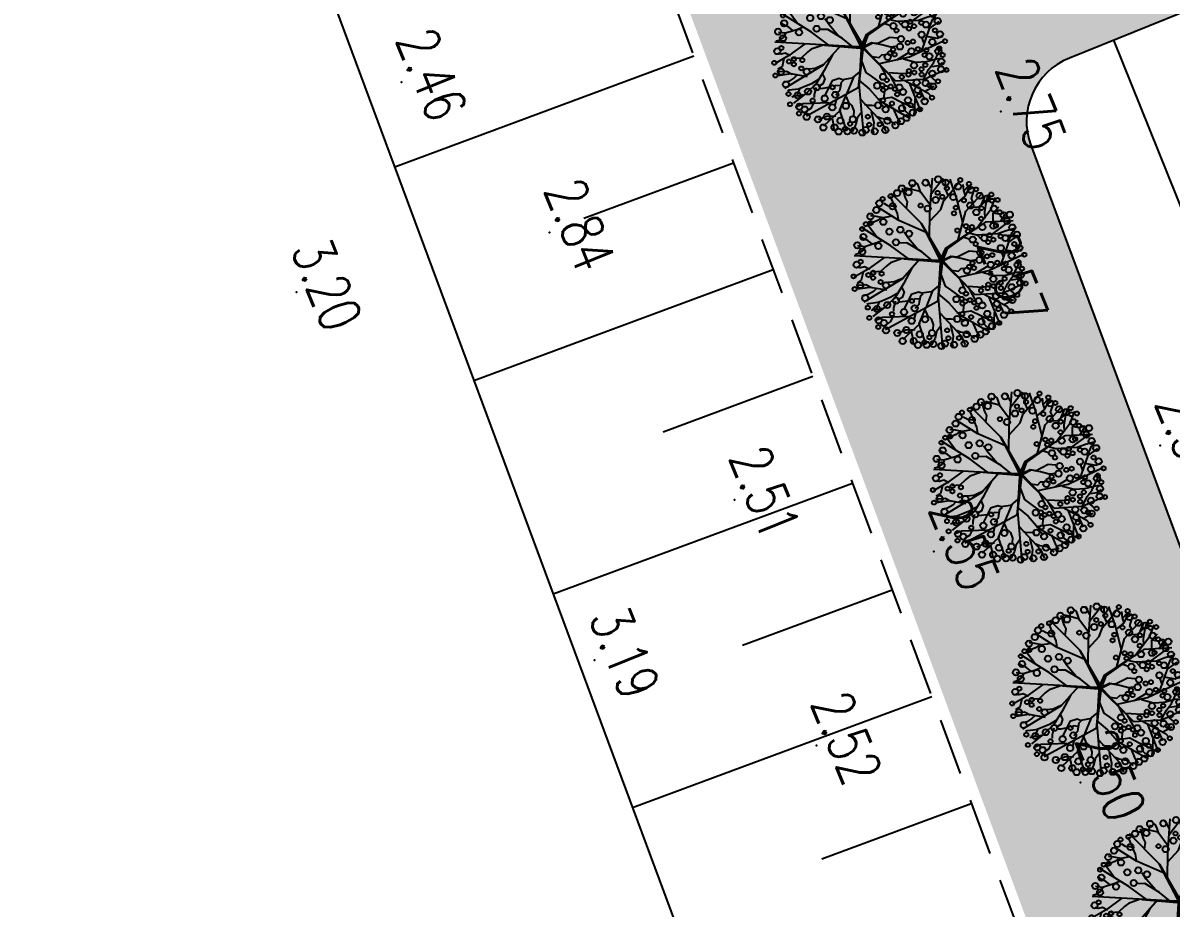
# Model space of a CAD drawing. Header units: millimetres. Extents: x 405522 to 410309, y 2303080 to 2310223.
# Drawn here: x 406900.7 to 406951.1, y 2306444.9 to 2306483.8 of the extents above; entities that cross this region are included whole.
import ezdxf
from ezdxf.enums import TextEntityAlignment as Align
from ezdxf.xclip import XClip

# ---------------------------------------------------------------- set-up
doc = ezdxf.new("R2010")
doc.units = ezdxf.units.MM
doc.header["$LTSCALE"] = 10
doc.header["$MEASUREMENT"] = 0
doc.header["$XCLIPFRAME"] = 0
doc.linetypes.add('HIDDEN', pattern=[0.375, 0.25, -0.125])
doc.layers.get('Defpoints').update_dxf_attribs({"linetype": 'CONTINUOUS'})
for name, color, linetype in [('caodo', 7, 'CONTINUOUS'), ('Cay', 86, 'CONTINUOUS'), ('CAYCO', 86, 'CONTINUOUS'), ('co', 84, 'CONTINUOUS'), ('DIM', 4, 'CONTINUOUS'), ('Line', 136, 'CONTINUOUS'), ('Main', 3, 'CONTINUOUS'), ('mois', 3, 'CONTINUOUS'), ('Other', 9, 'CONTINUOUS')]:
    doc.layers.add(name, color=color, linetype=linetype)
doc.styles.add('Dien', font='simplex.shx', dxfattribs={"width": 0.75})
doc.styles.add('txt', font='romans.shx', dxfattribs={"height": 0.2})
doc.dimstyles.new('D6.7', dxfattribs={"dimscale": 6.7, "dimtxt": 1.5, "dimasz": 2, "dimexe": 1.5, "dimexo": 0.5, "dimgap": 1, "dimtad": 1, "dimdec": 0, "dimdsep": 46, "dimtxsty": 'Dien', "dimcen": 1, "dimclrd": 256, "dimclre": 256, "dimclrt": 7, "dimaunit": 1, "dimadec": 3, "dimazin": 0, "dimtfac": 1, "dimtdec": 0, "dimtmove": 1, "dimatfit": 0, "dimfxl": 1, "dimtolj": 1, "dimtzin": 0, "dimlwe": -1, "dimarcsym": 0})
pattern_1 = [(21.91894370438083, (407717.7514153625, 2306586.616748105), (0.3920329744667653, 0.91995116522732), [0.1874999999999999, -1.226713563]), (336.9189437043809, (407717.7514153625, 2306586.616748105), (0.3920329745701908, 0.9199511654700196), [0.1874999999999999, -0.8124999999999997]), (66.91894370438082, (407717.7514153625, 2306586.616748105), (-0.9199511654700196, 0.3920329745701908), [0.1874999999999999, -0.8124999999999997])]

# ---------------------------------------------------------------- blocks, each defined once
blk = doc.blocks.new('*D26')
at = {"layer": 'Defpoints', "color": 0, "linetype": 'Continuous'}
for p in [(406742.6619138751, 2306987.542138263), (407088.9799926709, 2306054.36399705), (407050.0361064873, 2306039.911268014)]:
    blk.add_point(p, dxfattribs=at)
at = {"layer": 'DIM'}
for p, q in [((406739.5212196925, 2306986.376574), (406694.2959683287, 2306969.592725042)), ((407085.8392984883, 2306053.198432786), (407040.6140239395, 2306036.414575225))]:
    blk.add_line(p, q, dxfattribs=at)
at = {"layer": 'DIM', "linetype": 'Continuous', "lineweight": -2}
blk.add_line((406708.380307929, 2306960.526641102), (407045.3738494347, 2306052.474044744), dxfattribs=at)
at = {"layer": 'DIM', "linetype": 'Continuous'}
for points in [[(406710.4741040507, 2306961.303683944), (406706.2865118071, 2306959.74959826), (406703.7180508765, 2306973.089417832)], [(407047.4676455563, 2306053.251087586), (407043.2800533128, 2306051.697001902), (407050.0361064873, 2306039.911268014)]]:
    blk.add_solid(points, dxfattribs=at)
at = {"layer": 'DIM', "color": 7, "linetype": 'Continuous', "insert": (406887.8695083207, 2306510.579817844), "char_height": 10.05, "attachment_point": 5, "rotation": 290.3607342621674, "style": 'Dien'}
blk.add_mtext('\\A1;995', dxfattribs=at)
blk = doc.blocks.new('43')
at = {"layer": 'CAYCO', "color": 98}
for points in [[(1.160885003046133, 1.159845960559323), (0.7476918237516657, 3.26848663110286), (-0.3502576558385044, 5.712421581381932)], [(-0.05448034917935729, -0.04004506464116275), (2.399344519712031, 2.264940679538995), (2.316983023541979, 4.253332513850182), (1.639737725257874, 5.795530602568761)], [(0.04039989388547838, -0.01693045091815293), (-0.8572124504717067, 0.3669312722049654), (-2.639918230241165, 3.146160501986742), (-2.699185398290865, 5.039755364879966)], [(-1.870732724200934, 2.023429486667737), (-1.757097802357748, 2.458735290681943), (-1.806966004194692, 3.951654555974528), (-2.010433222865686, 4.529198053525761), (-2.161860955995508, 5.150774521986023)], [(-1.19613087864127, 4.664866386679932), (-1.859962431248277, 4.94212259654887), (-2.028938816394657, 5.120445805601776)], [(0.4152577759232372, 4.103467588080093), (-1.209192508365959, 4.699786217650399), (-1.678589670453221, 5.388814887963235)], [(-0.6724334561731666, 4.447537088533863), (-0.5196174655575305, 5.237299990141764), (-0.6950229774229228, 5.570834929356351)], [(2.299035311909392, 4.230775630800053), (1.650408451096155, 4.574447042774409), (1.186743053840473, 4.931823378428817), (0.3243099970277399, 5.380185560556129), (0.2882557513657957, 5.528180053224787)], [(0.8779816064052284, 2.849846046650782), (1.112463441560976, 3.690859459107742), (1.087528720963746, 4.437318940414116), (0.9072574934689328, 5.177291403990239), (0.879195949761197, 5.421299294801429)], [(1.437384042539634, 4.804750376613811), (1.381260629976168, 5.292767494684085), (1.183440912980586, 5.589486030628905)], [(2.10199721949175, 4.653107398422435), (2.4446417898871, 5.050137332407758)], [(3.171806268859655, 4.255265205865726), (2.813783090328798, 4.951933946227655)], [(-2.548378232866526, 3.645610468927771), (-3.243397076847032, 3.664423948852345), (-3.684648269787431, 4.058616686612368)], [(-3.273022195324302, 3.657206712290645), (-3.181801640777849, 4.055696781491861), (-3.231495926622301, 4.388502169633284)], [(-2.641337516251951, 4.156008847756311), (-3.164253150811419, 4.498950709123164)], [(-1.765264418907464, 3.522835770156235), (-2.578959053731523, 4.672894546063617), (-2.63021675136406, 4.754474138608202)], [(-0.1303663500584662, 4.338194663869217), (-0.6554501198697835, 4.138625136809424)], [(2.355659283464774, 2.856835127342492), (3.265791605226696, 4.48448015190661), (3.536420732969418, 4.713473778218031)], [(3.058951894403435, 3.94557166355662), (3.481697332113981, 4.142627346329391), (3.770739005412906, 4.244398513343185)], [(-2.914218632271513, 3.086150901159272), (-3.350604111212306, 3.073906113859266), (-4.074466448044404, 3.21111558820121), (-4.517280890606344, 3.354081862838939)], [(-3.681953839026392, 2.115226925350726), (-3.69324851850979, 2.676875511649996), (-4.133716685231775, 3.196681114612147), (-4.332319428445771, 3.367786785122007)], [(-2.170521068270318, 2.457131831673905), (-3.537530574249104, 3.530022224644199), (-4.317168510984629, 3.84220225433819)], [(0.9219843805767596, 2.373447459889576), (0.4287625681608915, 3.220551430946216)], [(2.557150486623868, 3.217174108838663), (4.460633671376854, 3.930459222057834)], [(3.485781259369105, 3.610577257350087), (4.830991777358577, 3.499317795038223)], [(3.654325251933187, 0.9864126958418638), (3.534867673646659, 1.992045428371057), (3.879075656295754, 2.640301157720387), (4.253691620309837, 3.421387657523155), (4.492255980730988, 3.730351347709075)], [(3.960741336573847, 2.69155233562924), (4.479573043761775, 2.880660562543198), (4.80701399827376, 3.211276264628395), (4.822217451874167, 3.277691164752468)], [(-1.364393639960326, 1.157624162035063), (-3.406477490905672, 1.754338946426287), (-4.583725118311122, 2.873458203161135)], [(-3.862224903190508, 2.855198720470071), (-4.39313307730481, 3.102126516401768)], [(-1.763979013543576, 2.507235570577905), (-1.466696923598647, 2.758781804004684)], [(-0.2260088345501572, 1.030320268357173), (-0.6537412998732179, 1.920203841058537), (-0.5998437448870391, 2.434877473395318)], [(0.0189416102366522, 0.04208512348122895), (-0.2894573170924559, 0.7192684607580304), (-0.1587337260134518, 1.360131846740842), (0.01407705433666706, 1.975423483876511), (-0.03356711007654667, 2.465359640540555)], [(1.814030002453364, 1.802627196535468), (1.896216380293481, 2.789911438943818), (1.847678057732992, 3.136331296293065)], [(2.300514322938398, -0.2840683485846967), (2.940974567085505, 0.436360718915239), (3.773607350653037, 1.140894874697551), (4.954357967013493, 3.12174921692349)], [(4.27471649099607, 2.046863719588146), (4.904837757814676, 2.294440060155466), (5.283536411006935, 2.543476168764755)], [(-4.505030509550124, 1.757931962609291), (-4.853322256822139, 1.641725653549656), (-5.282496821135283, 1.599881700472906)], [(-4.832340268534608, 1.648726220009848), (-5.191275026649237, 1.998372072353959)], [(-4.028807198628783, 1.197970385896042), (-4.468194476794451, 1.735550033394247), (-4.903016543481499, 1.974531041458249), (-5.071211140952073, 2.278466814430431)], [(-4.03589292592369, 2.279844909673557), (-4.288097327575088, 2.155692114727572), (-4.664450781419873, 2.283494364935905), (-5.003968365956098, 2.388915353920311)], [(-1.634842166560702, 1.535609393380582), (-1.462924434687011, 2.007385730044916)], [(1.952594236121513, 1.84528846736066), (2.839480579947121, 2.303218219196424)], [(4.859402716159821, 0.9350811154581606), (4.979466601624154, 1.215175857767463), (5.078679857775569, 1.70967932487838), (5.466152836685069, 2.180342064471915)], [(-2.626703578047454, 1.526482180459425), (-4.357790561160073, 1.120889838784933), (-5.663028248818591, 0.7024861739482731)], [(-2.769262657500803, -0.7561058525461704), (-3.576744011719711, 0.008677978767082095), (-4.196527541149408, 0.2339540638495237), (-4.880427021766081, 0.8512332008685917), (-5.454600192606449, 1.275753986323252)], [(0.6739000349771231, 0.6441547013819218), (0.75383913773112, 1.150275049265474), (0.5607788553461432, 1.354013879550621), (0.5534346741624177, 1.531346687814221)], [(0.8974602132802829, -0.1058573757763952), (1.768987538525835, 0.2176580464001745), (2.041554110590369, 0.5706558704841882), (2.564605112420395, 1.257983296643943)], [(1.282140382099897, 1.215501641156152), (1.913787070661783, 1.540333694545552)], [(3.628197276033461, 1.420628881081939), (3.104900712147355, 1.508090953575447)], [(3.631298903841525, -0.1972700408659875), (5.258848940371536, 1.254382008919492), (5.899921236559749, 1.510982476640493)], [(3.905430326121859, 1.165747617837042), (4.262168390792795, 1.467602698598057)], [(3.97784392349422, 0.07086336542852223), (4.057330971816555, 0.2688929005526006), (4.059239808935672, 0.5756399412639439), (4.08526417450048, 0.8882627075072378)], [(-4.463070539408363, -0.6522827155422419), (-4.679687755764462, -0.6315332774538547), (-5.739969108835794, 0.2309727391693741)], [(-4.556895917281508, 0.5537844460923225), (-4.927600629627705, 0.400762036209926), (-5.645035079447553, 0.3827594800386578)], [(-0.006316312705166638, 0.003837934695184231), (-2.644367439090274, -1.373949806438759), (-4.764857206027955, -3.396883882116526)], [(-0.006316312705166638, 0.003837934695184231), (2.833127376041375, -0.3407977672759444), (4.728799819131382, -3.996311329538003)], [(4.487133189220913, 0.5308332766871899), (5.264598262030631, 0.6888832366093993), (5.848327545681968, 0.6116016439627856), (5.989243625663221, 0.677286627702415)], [(-1.575078567489982, -0.8121827554423362), (-3.398406559834257, -0.7542652783449739), (-5.765420723473653, -0.5275325481779873)], [(-5.118817304493859, -0.6178450339939445), (-5.423062430578284, -0.786031101597473), (-5.608806919539347, -0.9253488900139928)], [(-3.866304788389243, -0.709446009946987), (-4.847218702314422, -1.408492048503831), (-5.113774240482599, -2.377235135762021)], [(-4.463070539408363, -0.6522827155422419), (-4.679687755764462, -0.6315332774538547)], [(-0.03571058122906834, -0.6516785977873951), (-0.6404377768049017, -1.37240967922844), (-1.288900788407773, -2.390176088782027), (-1.284234141930938, -2.998055863194168)], [(0.0113975468557328, -0.002600761130452156), (-0.4650603431509808, -6.08401388139464)], [(1.742068523773924, -0.2569009170401841), (2.152904605492949, -0.765830168267712), (2.241741636069492, -1.424853685544804), (2.155782769201323, -1.660741854226217), (2.313209882006049, -2.159757798071951), (3.340645574266091, -2.697593761375174)], [(2.08909610460978, -0.6700299258809537), (3.257166500203311, -1.177477065939456)], [(2.560928295250051, -0.2998472226317972), (6.079667463200167, -0.05199327389709651)], [(3.753808495122939, -1.106750901089981), (4.03859125287272, -0.8076609487179667), (4.442676842445508, -0.6836941023357213), (4.755534936673939, -0.7095704691018909)], [(4.60094202705659, -0.1939747966825962), (4.9468885747483, -0.4546068471390754), (5.38249226543121, -0.5679746232926846), (5.85415020189248, -0.8293368928134441)], [(-4.753584614838473, -1.344112574821338), (-5.101876524975523, -1.460318215424195), (-5.361291677458212, -1.554872512351722), (-5.45816081087105, -1.672538590384647)], [(-1.993443085579202, -1.031976619968191), (-2.867238810984418, -2.934588305419311), (-3.823559788055718, -4.372639388078824)], [(-0.1313929375028238, -1.517264884430915), (1.207632031757385, -2.745254986686632), (2.777481929282658, -5.475917437113822)], [(2.283430183306336, -1.362868257332593), (2.426847601309419, -1.532117324182764), (2.829660431481898, -1.612649526214227), (3.016074121464044, -1.643806143663824), (3.255314753623679, -1.891805361723527), (3.297675114590675, -1.855961593100801)], [(3.271083291852847, -1.185328580904752), (4.364299783017486, -1.674963131779805), (5.764418943785131, -1.233444553334266)], [(3.446182967512868, -1.207217530580238), (3.959104036795907, -1.005689795361832)], [(4.341205455595627, -1.580166160129011), (5.4466660983162, -2.817197965458035)], [(-4.920823510969058, -2.074678115313873), (-5.370849030092359, -1.902112007606775)], [(-3.687684339936823, -2.370018254499882), (-4.145702398149297, -2.293466212926432), (-4.427533156936988, -2.424836545716971), (-5.101701208157465, -2.620432458817959)], [(-0.1905830723699182, -2.322914462303743), (-1.118202777230181, -3.512717809528112), (-2.43345611600671, -5.540326088434085)], [(-0.808206677203998, -1.635723929619417), (-1.600872851675376, -2.287055640481412), (-2.033545178361237, -2.571585485246032)], [(0.4407311799004674, -2.054080777568743), (1.568226890871301, -2.688713624374941), (2.496338071650825, -3.277853364357725), (3.091362196952105, -3.916784211527556), (3.795330683933571, -4.87408530479297)], [(2.654984803404659, -1.629680540645495), (2.623091961140744, -1.918208991643041), (2.760638350155205, -2.063364365138113)], [(3.64973947359249, -1.905802524648607), (4.07149303983897, -2.0180023831781)], [(4.77495928038843, -1.938849106198177), (4.778261420782655, -2.596511758165434), (5.011353758396581, -3.166838018922135)], [(4.935943127027713, -2.2131863811519), (5.172945314203389, -2.155448185047135), (5.661370115820318, -2.099169758846983), (5.742252932512201, -2.173532114131376)], [(-2.92212041770108, -2.936046515358612), (-3.344084229902364, -3.00748896622099), (-3.714790344703943, -3.160511009395123), (-4.233622051891871, -3.349619236541912), (-4.545077929040417, -3.488206806126982)], [(-3.810876451432705, -3.152564221527427), (-3.871690262807533, -3.418223823187873), (-3.902878794004209, -3.676666855579242), (-4.059779951465316, -3.934379970654845)], [(-0.2011147970333695, -2.73418759345077), (0.07254511793144047, -3.563131744973361), (0.2820811355486512, -3.834505280712619), (0.6764400381362066, -4.275799449533224), (0.6984769129194319, -4.807799005648121)], [(1.155401638359763, -2.709665754577145), (1.410444684326649, -3.31112551339902), (1.449850175529718, -3.767243784852326)], [(1.82753287977539, -2.815445286687464), (2.149530655937269, -2.665351331466809), (2.50358974118717, -2.794042840600014), (2.695755698019639, -3.141297282418236)], [(2.201650461298414, -3.098800604930148), (2.479571207077242, -3.595494060311466), (2.727085210382938, -4.225017984164879), (2.828818819369189, -4.513789733406156), (2.89137119683437, -5.157017911784351), (2.949839646462351, -5.268196001881734)], [(2.770468852017075, -2.418298727599904), (2.816153112100437, -2.815545683261007), (2.833126294659451, -2.990075689507648)], [(3.838698638486676, -2.405546461930498), (3.874871479230933, -4.20434435387142), (4.063110925722867, -4.674288962734863)], [(-3.161467804107815, -3.37062307074666), (-3.126195345656015, -3.644230126868933), (-3.06929030851461, -4.006634012563154), (-3.168503563851118, -4.501137479906902), (-3.230100239394233, -4.892410614527762)], [(1.98226099065505, -3.862037955550477), (1.761893945047632, -5.020374320680276), (1.874860608717427, -5.896658653160557)], [(2.747762087499723, -3.27931350027211), (3.220201648306102, -3.415062537416816), (3.441999143455178, -3.423739543650299)], [(3.833556051249616, -3.485126893036067), (4.194706215057522, -3.679344711592421), (4.355689898715355, -3.953681318555027), (4.53187719755806, -4.161603693151847)], [(-3.055650429334491, -4.191444239811972), (-2.865041464334354, -4.458564278436825), (-2.712048917775974, -4.82891531731002), (-2.736027935286984, -5.116957149235532)], [(-1.733021820196882, -4.485327874077484), (-2.639940589317121, -5.124903634889051)], [(-1.479866851121187, -4.089753776555881), (-1.305242963833734, -4.548901946982369), (-1.080924952868372, -5.340854837559164), (-1.150514329550788, -5.828141370089725)], [(-0.2923763487488031, -4.014491117559373), (0.4822536809369922, -5.131273122271523), (1.020932269282639, -6.104691677726805)], [(1.837547388859093, -4.567148254951462), (2.050571959698573, -4.797452257014811), (2.262813342385925, -5.153368456056342), (2.356554412050173, -5.538154271198437)], [(2.770350369391963, -4.402611643308774), (3.2940476287622, -4.619940272299573), (3.380577785195783, -4.975126920966431)], [(3.245135129662231, -4.161522321170196), (3.331665286095813, -4.516708969837055), (3.299694968154654, -4.9007645661477)], [(-1.26997050549835, -4.822509003337473), (-1.486121900263242, -5.094656592933461), (-1.635810904786922, -5.381968571571633), (-1.799922976992093, -5.610082521568984)], [(-1.051299834041856, -5.333637600531802), (-0.7934480928815901, -5.490309099201113), (-0.5884174627717584, -5.816626801388338), (-0.537941551534459, -6.023818957619369)], [(0.5036317131016403, -5.017538046231493), (0.3091141369659454, -5.378482162719592), (0.3812224646098912, -5.674470480531454), (0.3059859110508114, -5.880933387670666)], [(0.6782554376404732, -5.476685549132526), (1.246781267924234, -5.620382042136043), (1.414977268665098, -5.924318180652335)], [(1.798366319620982, -4.921605353010818), (1.581433137180284, -5.319365506060421), (1.607931269565597, -5.814599191769958), (1.673610633006319, -5.955376447876915)]]:
    blk.add_lwpolyline(points, dxfattribs=at)
for points in [[(-2.608305806992576, -1.349720096448436), (-0.2450824787374586, -0.03956551826559007, 0.6397306744920996), (-0.2506863888120279, 0.03637737454846501, -0.02814866807049381), (-0.8719359856331721, 0.3102242460008711), (-2.096549907233566, 2.266709616640583)], [(-2.096549907233566, 2.266709616640583), (-0.8288466013036668, 0.3980304705910385), (-0.101318001979962, 0.1114200169686228, 1.16279032008003), (-0.08882375108078122, 0.1660030784551054), (-0.3077001394703984, 0.6409533640835434), (-0.241298608481884, 1.056556115159765)], [(-0.2264276624191552, 1.034372901776806), (-0.2700639264658093, 0.7288086412008852), (-0.0005383242387324572, 0.1677370690740645, 0.553589737595184), (0.09108058200217783, 0.1574530166108161), (1.955903258291073, 1.860962726874277), (0.1433253970462829, 0.09218468167819083, 0.6269387266753438), (0.1641315676970407, 0.02989211375825107), (2.606764882802963, -0.2957009566016495)], [(-0.190744477789849, -2.538846815470606), (-0.05126762774307281, -0.1469655202236027, 0.7825138911028889), (-0.1210250912699848, -0.1253053320106119), (-2.586922195507213, -1.331625839462504)], [(-0.1938193819951266, -2.621948557207361), (0.06718440586701035, -0.1567620649002492, -0.4633955931716063), (0.1556846898747608, -0.09654803853482008), (2.813290741061792, -0.3123806363437325)]]:
    blk.add_lwpolyline(points, format="xyb", dxfattribs=at)
for centre, radius in [((-0.7855348121374846, 5.431277593364939), 0.2154209902109817), ((-0.3002060856670141, 5.762411681003869), 0.1435183978680499), ((0.6618478149175644, 5.588409626157954), 0.1435183978680499), ((1.116197944735177, 5.479037944227457), 0.2154209902109817), ((1.655880038160831, 5.453736641677096), 0.2154209902109817), ((1.704661691328511, 5.816935466602445), 0.1435183978680499), ((-3.119730909820646, 4.811821119161323), 0.2154209902109817), ((-2.666304330574349, 4.614841285394505), 0.2154209902109817), ((-2.216261943336576, 4.975252036936581), 0.2154209902109817), ((-1.715895135654137, 5.276273531606421), 0.2154209902109817), ((-1.064975921763107, 5.080050329677761), 0.1435183978680499), ((-0.2566798296757042, 4.879450736101717), 0.2154209902109817), ((0.195620683953166, 5.351331149693578), 0.1435183978680499), ((0.3964474430540577, 5.289336060872301), 0.2154209902109817), ((0.7304562132339925, 4.654216744704172), 0.2154209902109817), ((1.939834240823984, 4.841370522743091), 0.2154209902109817), ((2.489495384739712, 5.216905987588689), 0.1435183978680499), ((2.835415854700841, 4.863137579523027), 0.2154209902109817), ((-4.157825957983732, 3.980346572119743), 0.1435183978680499), ((-3.301590623566881, 4.105274929432198), 0.1435183978680499), ((-3.073368091252632, 4.372375150443986), 0.2154209902109817), ((-1.616558434208855, 4.140023450367153), 0.1435183978680499), ((-1.484322243952192, 4.472900440683588), 0.2154209902109817), ((-0.7935741320252419, 4.139636516338214), 0.2154209902109817), ((0.211726154666394, 3.870769491186365), 0.1435183978680499), ((0.2996288109570742, 4.453701741760597), 0.1435183978680499), ((0.635965414927341, 4.33145142160356), 0.1435183978680499), ((1.337343313731253, 4.356362205697224), 0.1435183978680499), ((1.615628240164369, 4.085168729070574), 0.1435183978680499), ((1.985453556058928, 4.087402392411605), 0.1435183978680499), ((2.595840786816552, 4.356345161097124), 0.2154209902109817), ((2.742620704928413, 4.610496538691223), 0.1435183978680499), ((3.065381524153054, 3.790360510116443), 0.2154209902109817), ((3.456297127529979, 3.888749423436821), 0.1435183978680499), ((3.859614310786128, 4.266051015350968), 0.2154209902109817), ((-4.539705965667963, 3.555507411714643), 0.1435183978680499), ((-4.263390775769949, 3.222674606367946), 0.2154209902109817), ((-4.107479470665567, 3.586524775018916), 0.1435183978680499), ((-3.559045093366876, 3.716687661595643), 0.2154209902109817), ((-2.359691500430927, 3.650627347175032), 0.2154209902109817), ((-2.373910554219037, 3.829732090700418), 0.1435183978680499), ((-1.711603604489937, 3.376686154631898), 0.1435183978680499), ((-1.518863179488108, 2.995680351974443), 0.2154209902109817), ((-1.390965979080647, 3.6334645121824), 0.1435183978680499), ((-1.224707068991847, 3.265591811854392), 0.1435183978680499), ((-0.320076767122373, 3.537024033954367), 0.1435183978680499), ((-0.2404255935689434, 3.167280142195523), 0.1435183978680499), ((0.350988854886964, 3.415387268876657), 0.2154209902109817), ((1.345149194588885, 3.576909458031878), 0.2154209902109817), ((1.720049400697462, 3.214994829846546), 0.1435183978680499), ((1.841220695292577, 3.57860979042016), 0.1435183978680499), ((1.981698321178555, 3.171263948781416), 0.1435183978680499), ((2.532017676159739, 3.738435222301632), 0.2154209902109817), ((3.762439372949302, 3.100096047157422), 0.2154209902109817), ((4.108807613374665, 3.288760404102504), 0.1435183978680499), ((4.630826293490827, 3.419197825249285), 0.2154209902109817), ((-4.469154471764341, 2.742652754765004), 0.2154209902109817), ((-3.605126103619114, 2.849118906771764), 0.1435183978680499), ((-3.330151178990491, 2.482767981709912), 0.2154209902109817), ((-2.876902245217934, 2.81203870754689), 0.1435183978680499), ((-2.282239514868706, 2.881481369724497), 0.2154209902109817), ((-1.430917921359651, 2.193141846684739), 0.2154209902109817), ((-1.115729623939842, 2.39881726144813), 0.1435183978680499), ((-0.5152501238044351, 2.702811968047172), 0.2154209902109817), ((0.008046439499594271, 2.615349895786494), 0.2154209902109817), ((2.130742243723944, 2.704771939665079), 0.1435183978680499), ((2.863248587120324, 2.522791531635448), 0.2154209902109817), ((3.176121938973665, 2.77231540507637), 0.2154209902109817), ((3.338543380377814, 2.360927030676976), 0.1435183978680499), ((4.308249669149518, 2.682145116617903), 0.2154209902109817), ((5.488862958154641, 2.195179273607209), 0.2154209902109817), ((-4.170309395296499, 1.636694764718413), 0.1435183978680499), ((-3.805802300805226, 2.080294208833948), 0.2154209902109817), ((-2.376284650992602, 1.744246534537524), 0.1435183978680499), ((-2.309103599982336, 2.159136132802814), 0.1435183978680499), ((-2.018575418042019, 1.870195804862306), 0.1435183978680499), ((0.2070212644757703, 2.140760384267196), 0.1435183978680499), ((0.4614391876384616, 1.905287334462628), 0.1435183978680499), ((0.5567624650429934, 2.244750322308391), 0.1435183978680499), ((0.7208312575239688, 1.750087102875113), 0.2154209902109817), ((2.095873626647517, 1.404407428577542), 0.2154209902109817), ((2.334906992036849, 1.656998559134081), 0.1435183978680499), ((2.78198885335587, 1.919057854451239), 0.1435183978680499), ((2.86749182920903, 1.595834208652377), 0.1435183978680499), ((2.964443071978167, 2.218741905409843), 0.1435183978680499), ((3.968220316572115, 1.978333939798176), 0.1435183978680499), ((4.360976335476153, 1.526335164438933), 0.2154209902109817), ((5.155945313395932, 1.64835461624898), 0.2154209902109817), ((-5.145905195968226, 1.2522767346818), 0.2154209902109817), ((-4.413072615396231, 0.8934411269146949), 0.2154209902109817), ((-3.676372776390053, 1.060337853617966), 0.1435183978680499), ((-3.285936471656896, 0.9257439812645316), 0.1435183978680499), ((-2.086692742072046, 1.14133110572584), 0.1435183978680499), ((2.701554644037969, 0.9787703247275203), 0.2154209902109817), ((2.679989965632558, 1.335208253702149), 0.1435183978680499), ((3.013451062492095, 1.388404911849648), 0.1435183978680499), ((3.735628589522094, 1.360152705805376), 0.1435183978680499), ((4.080790236126631, 0.9986535357311368), 0.2154209902109817), ((5.407483493094333, 1.103836775524542), 0.1435183978680499), ((-5.43852335982956, 0.3928507927339524), 0.2154209902109817), ((-5.030988679267466, 0.4597549894824624), 0.1435183978680499), ((2.328306436538696e-10, -1.396983861923218e-09), 0.06378724803568858), ((5.408898553345352, 0.3639990093652159), 0.1435183978680499), ((-5.455692790681496, -1.008488765684888), 0.2154209902109817), ((-3.655323719023727, -0.8923054109327495), 0.2154209902109817), ((5.020922651980072, -0.7631477697286755), 0.2154209902109817), ((5.800340511952527, -0.702373712323606), 0.2154209902109817), ((5.093315851176158, -1.626933357445523), 0.2154209902109817), ((5.322409680578858, -0.958771318430081), 0.1435183978680499), ((5.84441281738691, -1.766372447134927), 0.2154209902109817), ((-4.804152429336682, -2.211092315847054), 0.2154209902109817), ((-1.931581329554319, -2.227770771598443), 0.2154209902109817), ((4.152038042317145, -2.178666812367737), 0.2154209902109817), ((4.78332890290767, -2.562239895574749), 0.2154209902109817), ((5.555369233246893, -2.051735877292231), 0.2154209902109817), ((-4.771571184275672, -3.002402859041467), 0.2154209902109817), ((3.523625179193914, -2.690004726639017), 0.2154209902109817), ((4.97322042286396, -3.192638814682141), 0.2154209902109817), ((-2.100619621342048, -3.594458483159542), 0.2154209902109817), ((3.017899306025356, -3.852120399242267), 0.2154209902109817), ((-3.623498589266092, -4.483368769055232), 0.2154209902109817), ((-2.723894918337464, -4.88923810957931), 0.1435183978680499), ((0.8236577999778092, -4.198728268500417), 0.1435183978680499), ((1.394582812907174, -4.279969063354656), 0.1435183978680499), ((3.266842091456056, -4.579611895605922), 0.2154209902109817), ((-1.765517340158112, -5.411520462017506), 0.2154209902109817), ((-0.0521181826479733, -5.637212567729875), 0.1435183978680499)]:
    blk.add_circle(centre, radius, dxfattribs=at)
at = {"layer": 'CAYCO', "color": 50}
for centre, radius in [((3.618445214349777, 4.777280911803246), 0.1435183978680499), ((4.413745150901377, 3.92456643935293), 0.1435183978680499), ((-4.919533894397318, 2.493080165004358), 0.1435183978680499), ((4.990411475184374, 2.973754997830838), 0.2154209902109817), ((5.212524232687429, 2.593576147453859), 0.2154209902109817), ((-5.313788982457481, 2.014178956625983), 0.1435183978680499), ((-4.895375498686917, 2.137274113949388), 0.2154209902109817), ((5.805500391870737, 1.484178739832714), 0.2154209902109817), ((-5.600480577675626, 1.408341964008287), 0.1435183978680499), ((5.876968637341633, 0.7492746263742447), 0.2154209902109817), ((-5.669895454426296, -0.1292354559991509), 0.2154209902109817), ((-4.446638285997324, 0.1325041691306978), 0.1435183978680499), ((4.853788178763352, 0.2848400550428778), 0.1435183978680499), ((5.780091011198238, 0.1166567550972104), 0.2154209902109817), ((5.94754255854059, -0.1291450974531472), 0.2154209902109817), ((-4.730827149003744, -0.1836101512890309), 0.1435183978680499), ((-4.241322948480956, -0.3364131336566061), 0.2154209902109817), ((-3.872190736699849, -1.386578856734559), 0.1435183978680499), ((4.064986942568794, -1.232612006599084), 0.2154209902109817), ((5.654503542580642, -1.307647966081277), 0.1435183978680499), ((5.839747447520494, -1.158492361893877), 0.2154209902109817), ((-5.443651835434139, -1.940539841307327), 0.2154209902109817), ((2.761298931902274, -2.126359249697998), 0.1435183978680499), ((3.279162085615098, -1.949957637581974), 0.2154209902109817), ((-5.087018150836229, -2.670410893158987), 0.2154209902109817), ((-3.847984186024405, -3.339483506511897), 0.2154209902109817), ((-2.214173613348976, -2.833982998272404), 0.2154209902109817), ((-1.345949350856245, -3.159835371654481), 0.2154209902109817), ((2.725976281799376, -3.242572455201298), 0.2154209902109817), ((5.542951443465427, -2.821013490203768), 0.2154209902109817), ((-4.565371811855584, -3.469714856008068), 0.1435183978680499), ((-4.388994027744047, -4.02352352743037), 0.1435183978680499), ((-2.787594134919345, -4.012589633697644), 0.2154209902109817), ((1.631938175763935, -3.90317042847164), 0.2154209902109817), ((3.650980841484852, -3.535462389932945), 0.1435183978680499), ((4.262857617810369, -4.102985494071618), 0.2154209902109817), ((4.776142966700718, -3.977939517702907), 0.2154209902109817), ((-4.090276653296314, -4.25829839380458), 0.2154209902109817), ((-3.181753851473331, -4.896753738401458), 0.2154209902109817), ((-1.11705560493283, -4.393754363525659), 0.2154209902109817), ((0.7357551426393911, -4.781660519307479), 0.1435183978680499), ((1.096843184437603, -4.795786433620378), 0.1435183978680499), ((4.06359699787572, -4.473865040577948), 0.2154209902109817), ((4.532413883018307, -4.508837166940793), 0.1435183978680499), ((-2.656042813905515, -5.225113859632984), 0.1435183978680499), ((-2.318060834426433, -5.48625743878074), 0.1435183978680499), ((-0.7354013933800161, -5.518809525063261), 0.2154209902109817), ((0.8961442997679114, -5.12543921591714), 0.1435183978680499), ((1.591958601260558, -5.694750381400809), 0.2154209902109817), ((2.493015998741612, -5.377147890627384), 0.2154209902109817), ((3.163091036491096, -5.210458208341151), 0.1435183978680499), ((3.877539615612477, -5.114014938939363), 0.1435183978680499), ((-1.193683731253259, -5.845402702922001), 0.2154209902109817), ((0.162636244436726, -5.924728020094335), 0.2154209902109817), ((0.9712448708014563, -6.152497760718688), 0.1435183978680499), ((1.850194732192904, -6.093588010640815), 0.1435183978680499)]:
    blk.add_circle(centre, radius, dxfattribs=at)
blk = doc.blocks.new('20')
at = {"layer": 'caodo', "color": 8, "linetype": 'Continuous'}
for p in [(-690.2299999999814, -827.3300000000745, 0.1400000000000001), (-663.929999999993, -828.6199999996461, 0.4300000000000002), (-683.7299999999814, -833.929999999702, 0.52), (-694.8299999999581, -836.5499999998137, 0.8800000000000003), (-664.7299999999814, -836.2900000000373, 0.25), (-656.929999999993, -843.2799999997951, 0.2400000000000002), (-675.609999999986, -845.6699999999255, 0.1900000000000004), (-666.859999999986, -847.9399999999441, 0.2300000000000004), (-681.7599999999511, -852.6999999997206, 0.8700000000000001), (-672.0199999999604, -856.4499999997206, 0.2000000000000002), (-660.429999999993, -858.0800000000745, 0.1800000000000002)]:
    blk.add_point(p, dxfattribs=at)
at = {"layer": 'caodo', "color": 8, "linetype": 'Continuous', "style": 'txt', "width": 0.75}
for s, p in [('2.46', (-689.7299999999814, -827.3300000000745, 0.1400000000000001)), ('2.75', (-663.429999999993, -828.6199999996461, 0.4300000000000002)), ('2.84', (-683.2299999999814, -833.929999999702, 0.52)), ('2.57', (-664.2299999999814, -836.2900000000373, 0.25)), ('3.20', (-694.3299999999581, -836.5499999998137, 0.8800000000000003)), ('2.56', (-656.429999999993, -843.2799999997951, 0.2400000000000002)), ('2.51', (-675.109999999986, -845.6699999999255, 0.1900000000000004)), ('2.55', (-666.359999999986, -847.9399999999441, 0.2300000000000004)), ('3.19', (-681.2599999999511, -852.6999999997206, 0.8700000000000001)), ('2.52', (-671.5199999999604, -856.4499999997206, 0.2000000000000002)), ('2.50', (-659.929999999993, -858.0800000000745, 0.1800000000000002))]:
    blk.add_text(s, height=1.8, rotation=292, dxfattribs=at).set_placement(p, align=Align.CENTER)

msp = doc.modelspace()

# ---------------------------------------------------------------- hatches: boundary and pattern name
at = {"layer": 'co', "linetype": 'Continuous'}
h = msp.add_hatch(dxfattribs=at)
h.set_pattern_fill('GRASS', color=86, scale=0.9999999999999998, angle=-9.651807925231505e-08, style=0)
h.set_pattern_definition(pattern_1)
h.paths.add_polyline_path([(406917.6333430362, 2306688.493953463), (406912.0339250224, 2306702.409646687), (406906.4676477322, 2306700.169879482), (406912.0670657465, 2306686.254186257)])
h.paths.add_polyline_path([(406935.6886664242, 2306643.622800658), (406930.0892484099, 2306657.538493881), (406924.5229711197, 2306655.298726676), (406930.1223891344, 2306641.383033452)])
h.paths.add_polyline_path([(406944.6790632181, 2306621.279835114), (406939.0796452038, 2306635.195528339), (406933.5133679141, 2306632.955761132), (406939.1127859279, 2306619.040067908)])
h.paths.add_polyline_path([(406962.7837190204, 2306576.286081218), (406957.1843010065, 2306590.201774443), (406951.6180237163, 2306587.962007237), (406957.2174417306, 2306574.046314013)])
h.paths.add_polyline_path([(406972.2063333485, 2306552.868967148), (406966.6069153342, 2306566.784660372), (406961.0406380449, 2306564.544893166), (406966.6400560582, 2306550.629199943)])
h.paths.add_polyline_path([(406980.1553520378, 2306525.077488695), (406981.6484616179, 2306521.366807547, 0.4142135622324934), (406983.5999727407, 2306520.535180026), (406984.9915420375, 2306521.095121816), (406974.4461005539, 2306547.302689859), (406968.8798232637, 2306545.062922654), (406970.1862250249, 2306541.816248429, -0.4142135623716824), (406966.8597149415, 2306534.010203934), (406949.6131087518, 2306527.070488045), (406952.8795044836, 2306518.952829954, 0.4142135623209342), (406954.8310156073, 2306518.121202433), (406976.25232979, 2306526.740743738, -0.4142135623630764)])
h.paths.add_polyline_path([(406996.6568671232, 2306492.104415131), (406986.11142564, 2306518.311983171), (406984.719856345, 2306517.75204138, 0.414213562400875), (406983.8882288238, 2306515.800530257), (406985.3813384035, 2306512.089849109, -0.4142135623711284), (406983.7180833616, 2306508.186826861), (406962.2967691803, 2306499.567285558, 0.4142135623978551), (406961.4651416586, 2306497.615774434), (406964.7315373909, 2306489.498116342), (406981.9781435788, 2306496.437832232, -0.4142135623648241), (406989.784188074, 2306493.111322146), (406991.0905898339, 2306489.864647925)])
h.paths.add_polyline_path([(407008.4344387566, 2306462.834752931), (406998.8966343286, 2306486.538137841), (406993.3303570393, 2306484.298370636), (407002.8681614673, 2306460.594985726)])
h.paths.add_polyline_path([(407042.0124111943, 2306379.386658439), (407032.3252889439, 2306403.461128522), (407026.7590116551, 2306401.221361316), (407036.4461339046, 2306377.146891235)])
h = msp.add_hatch(dxfattribs=at)
h.set_pattern_fill('GRASS', color=86, scale=0.9999999999999998, angle=-9.651807925231505e-08, style=0)
h.set_pattern_definition(pattern_1)
edge = h.paths.add_edge_path()
edge.add_line((406918.7002525324, 2306514.631725478), (406946.8299701062, 2306525.950604445))
edge.add_line((406946.8299701055, 2306525.950604445), (406950.0963658388, 2306517.832946353))
edge.add_arc((406948.7047965167, 2306517.27300455), 1.50000000015283, -68.0810561924614, 21.918943811664008, ccw=False)
edge.add_line((406949.2647383185, 2306515.881435229), (406940.0713570378, 2306512.182188348))
edge.add_arc((406943.8042338234, 2306502.905229909), 9.999816346735058, 111.918943800293, 291.9189438030776)
edge.add_line((406947.5371106099, 2306493.628271471), (406956.7304918907, 2306497.327518352))
edge.add_arc((406957.2904336922, 2306495.93594903), 1.499999999612186, 21.91894379931267, 111.9189438079905, ccw=False)
edge.add_line((406958.6820030142, 2306496.495890831), (406961.948398746, 2306488.378232739))
edge.add_line((406961.948398746, 2306488.378232739), (406932.7966152067, 2306476.648093302))
edge.add_line((406932.7966152066, 2306476.648093302), (406918.7002525319, 2306514.631725478))
h = msp.add_hatch(dxfattribs=at)
h.set_pattern_fill('GRASS', color=86, scale=0.9999999999999998, angle=-9.651807925231505e-08, style=0)
h.set_pattern_definition(pattern_1)
h.paths.add_polyline_path([(407003.4924649349, 2306312.254961908, 0.4062703190747569), (407005.1851432868, 2306316.081889445), (407000.1163156484, 2306329.740198972, -0.4062703190859217), (407001.8089940003, 2306333.567126509), (407038.3621885417, 2306348.275457074, 0.4142135623698211), (407046.6784637523, 2306367.790568311), (407044.2521784002, 2306373.82038115), (407038.6859011105, 2306371.580613945), (407039.9923028596, 2306368.33393975, -0.4142135623744252), (407036.6657927757, 2306360.527895256), (406997.7837111288, 2306344.88246352, -0.4222016726478626), (406993.851265572, 2306346.621813273), (406944.9490692042, 2306478.392191385, -0.4062703191085172), (406946.6417475556, 2306482.219118923), (406932.7966152061, 2306476.648093302), (406991.6184742483, 2306318.148492423), (406994.4851070535, 2306319.301972534), (406998.180722943, 2306310.117615007), (406998.3662655195, 2306310.192273914)])

# ---------------------------------------------------------------- linework, layer by layer
at = {"layer": 'Line', "color": 7, "linetype": 'Continuous'}
msp.add_line((406948.5804798407, 2306482.999228997), (406952.1266488064, 2306474.186277485), dxfattribs=at)
at = {"layer": 'Main', "flags": 128}
msp.add_lwpolyline([(407018.9095155683, 2306710.71348082), (406883.7996670509, 2307046.488947077, 0.4142134283507026), (406868.1875831434, 2307053.141969269), (406735.6302461895, 2306999.803414636, 0.406270451883547), (406728.859527707, 2306984.495702445), (406983.0224955804, 2306299.635862547)], format="xyb", dxfattribs=at)
at = {"layer": 'mois', "color": 6, "linetype": 'HIDDEN'}
msp.add_lwpolyline([(406742.662, 2306987.542), (407088.98, 2306054.364), (408088.11, 2306456.461), (407716.705, 2307379.478)], close=True, dxfattribs=at)
at = {"layer": 'Other', "color": 152, "linetype": 'Continuous'}
for p, q in [((406981.9781435788, 2306496.437832231), (406946.6417475556, 2306482.219118922)), ((406944.9490692042, 2306478.392191385), (406993.851265572, 2306346.621813273))]:
    msp.add_line(p, q, dxfattribs=at)
at = {"layer": 'Other', "color": 8, "flags": 128}
for points in [[(406917.0359337961, 2306477.441254592), (406930.1612229173, 2306482.312269423)], [(406925.3382265072, 2306475.189158749), (406931.900871071, 2306477.624666165)], [(406920.5152301035, 2306468.066048077), (406933.6405192246, 2306472.937062908)], [(406928.8175228144, 2306465.813952234), (406935.3801673782, 2306468.249459651)], [(406923.9945264109, 2306458.690841562), (406937.1198155319, 2306463.561856393)], [(406932.2968191223, 2306456.438745719), (406938.8594636859, 2306458.874253135)], [(406927.4738227184, 2306449.315635047), (406940.5991118397, 2306454.186649878)], [(406935.7761154298, 2306447.063539204), (406942.3387599933, 2306449.49904662)]]:
    msp.add_lwpolyline(points, dxfattribs=at)
at = {"layer": 'Other', "color": 152, "linetype": 'Continuous'}
msp.add_arc((406947.7616311591, 2306479.435980278), 3, 111.9189437959917, 200.360734265813, dxfattribs=at)

# ---------------------------------------------------------------- block references
at = {"layer": 'caodo', "linetype": 'Continuous'}
ref = msp.add_blockref('20', (407607.5599999998, 2307308.49, 2.32), dxfattribs=at)
XClip(ref).set_block_clipping_path([(-1349.6056714252336, -661.9058657553978), (-160.24326352693606, -789.0626177703962), (-158.36999999999534, -682.7400000002235), (-152.55370127764763, -565.1435954412445), (-154.45678520214278, -515.7710593813099), (-164.5656294519431, -479.7079773764126), (-169.84830490715103, -457.46881066821516), (-166.82796598720597, -442.01621566619724), (-126.78273369179806, -389.4443280850537), (-106.05188721581362, -361.8542004311457), (-63.77944376063533, -462.4105278351344), (-33.466447652434, -538.7088304474019), (-26.830958046135493, -536.6440252331086), (-14.194728780596051, -530.2900720490143), (2.873561021173373, -522.7809317391366), (21.779086004185956, -516.4300709003583), (33.49636997265043, -516.3916891841218), (41.83233972010203, -526.5245847343467), (49.38700186560163, -538.8965703272261), (57.58147363178432, -547.8425059784204), (240.7905528639676, -478.5933098080568), (312.71683337684954, -453.523366919253), (469.9752955258009, -835.1642690971494), (381.01757410995197, -875.9365015272051), (340.05356005806243, -891.0018749474548), (281.9833174137748, -920.0360526661389), (270.2997928529512, -925.8934261840768), (259.64971878379583, -926.485182072036), (238.13632499426603, -935.887616972439), (231.39031789585715, -941.3565830942243), (234.28019038640196, -952.6351198460907), (233.34951378498226, -963.7375780143775), (228.57153214595746, -974.9643217222765), (217.37020478205523, -983.9257580563426), (203.91382668475853, -988.0474594873376), (188.67127670557238, -983.9718116582371), (177.38840578240342, -980.8930276110768), (171.5204358987976, -984.3872820092365), (-73.64572811854305, -1086.5773775354028), (-160.72326044749934, -789.4035990480334), (-175.86631778383162, -787.8968891631812), (-1242.6150691517978, -731.501864743419), (-1048.6445017770166, -1275.3187000523321), (-581.3011768160504, -1893.6633556210436), (45.25815080979373, -1711.1176481554285), (672.5305126870517, -1468.653420693241), (1174.462400796474, -665.2848953921348), (720.1397881704615, 463.7992460099049), (-44.86505850660615, 588.3045099438168), (-757.8349164568353, 52.953614375554025)])
at = {"layer": 'Cay', "extrusion": (-0.003739011946236354, 0.008031896464061924, 0.9999607534442823), "xscale": 0.6299834711569431, "yscale": 0.6299834711211734, "zscale": 0.6299834712193653, "rotation": 271.1546224722211}
for p in [(406934.7128388528, 2306420.520344405, 17003.88642575173), (406938.1921108389, 2306411.145544789, 17003.7981159332), (406941.6713828239, 2306401.770745175, 17003.70980611469), (406945.1506548094, 2306392.395945559, 17003.62149629616), (406948.629926796, 2306383.021145944, 17003.53318647765)]:
    msp.add_blockref('43', p, dxfattribs=at)

# ---------------------------------------------------------------- dimensions: what is measured, and where the dimension line sits
at = {"layer": 'DIM', "linetype": 'Continuous'}
dim = msp.add_linear_dim(base=(407050.0361064873, 2306039.911268014), p1=(406742.6619138751, 2306987.542138263), p2=(407088.9799926708, 2306054.36399705), angle=290.3607342621675, dimstyle='D6.7', dxfattribs=at)
dim.commit()
dim.dimension.update_dxf_attribs({"geometry": '*D26', "text_midpoint": (406887.8695083208, 2306510.579817844)})

doc.saveas('drawing.dxf')
